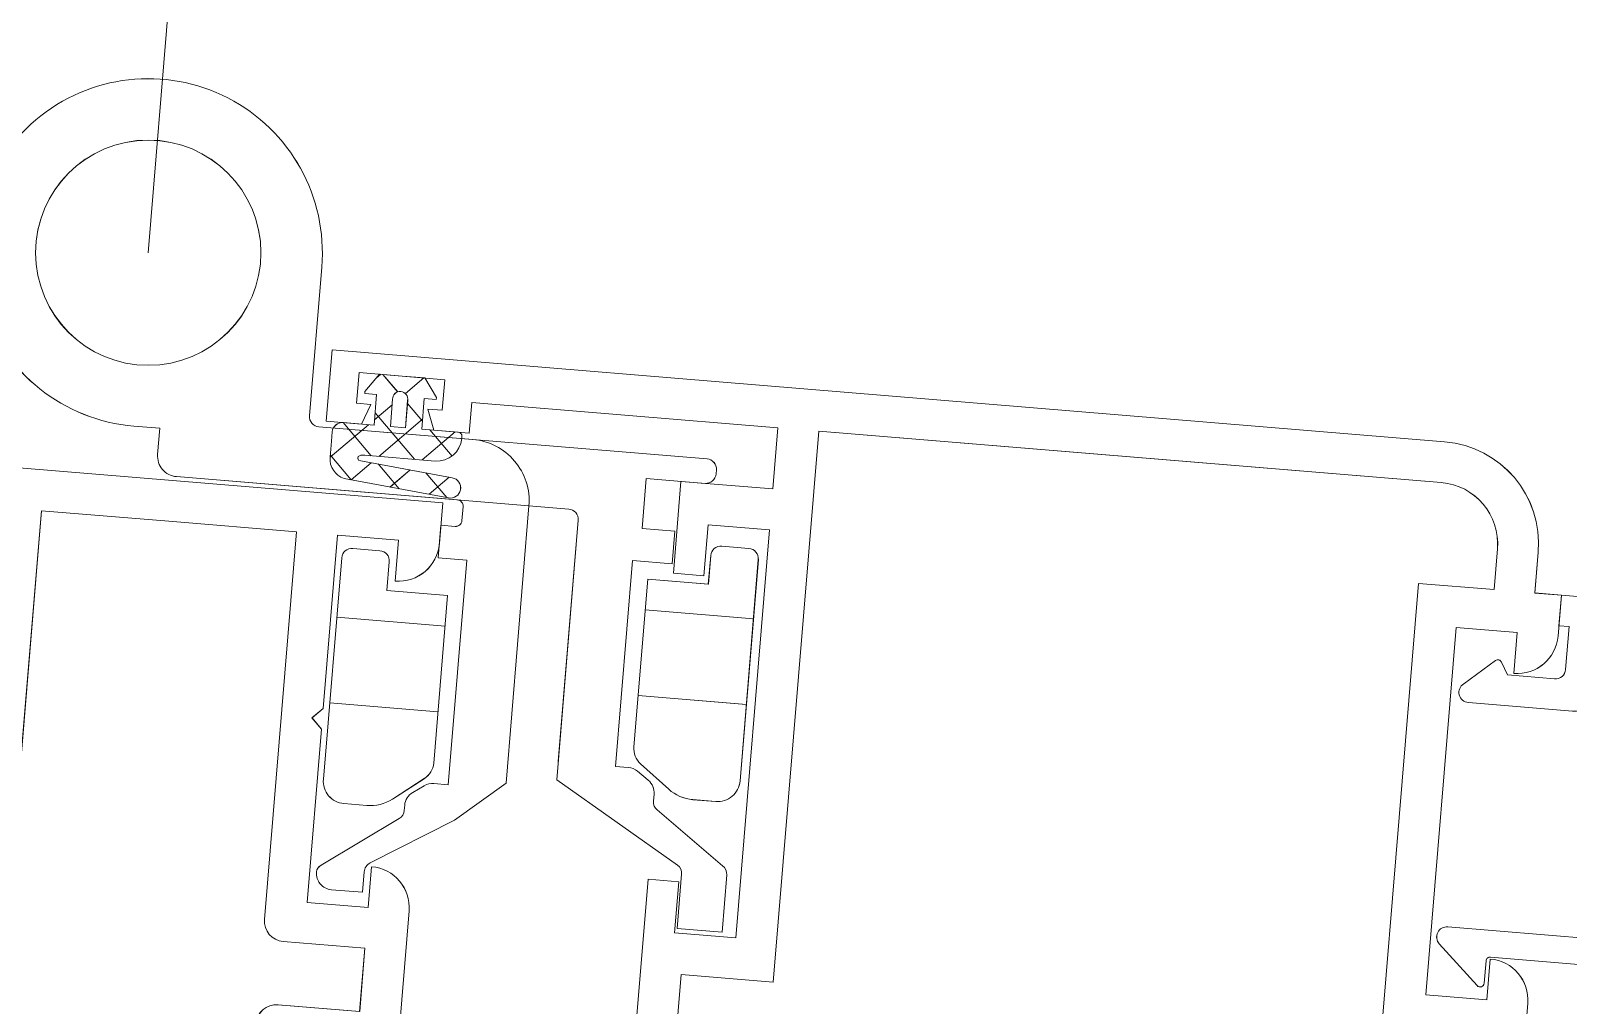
# Model space of a CAD drawing. Header units: millimetres. Extents: x 26282 to 30760, y 1404 to 4574.
# Drawn here: x 29318.77 to 29326.27, y 3493.82 to 3498.58 of the extents above; entities that cross this region are included whole.
import ezdxf

# ---------------------------------------------------------------- set-up
doc = ezdxf.new("R2010")
doc.units = ezdxf.units.MM
doc.header["$LTSCALE"] = 0.25
doc.layers.add('AB-DUV', color=4, linetype='Continuous', lineweight=50)
doc.layers.add('DOĞRAMA', color=30, linetype='Continuous', lineweight=20)

# ---------------------------------------------------------------- blocks, each defined once
blk = doc.blocks.new('CHD60E27', base_point=(-138.6, 7.85))
at = {"color": 1, "linetype": 'Continuous'}
blk.add_line((-80.6, 56.35), (-78.6, 56.35), dxfattribs=at)
at = {"color": 40, "linetype": 'Continuous'}
blk.add_lwpolyline([(-105.740408, 56.35), (-98.6, 56.35, -0.414213), (-96.599999, 54.350001), (-98.6, 54.35), (-98.6, 51.35), (-90.1, 51.35), (-89.6, 50.85), (-89.1, 51.35), (-80.6, 51.35), (-80.6, 54.35), (-82.6, 54.35, -0.414213), (-80.6, 56.35), (-78.6, 56.35), (-78.6, 56.35), (-78.6, 29.85)], format="xyb", dxfattribs=at)
blk.add_lwpolyline([(-80.6, 43.1), (-80.6, 49.35), (-99.6, 49.35, -0.414213), (-100.6, 50.35), (-100.6, 54.35), (-103.7, 54.35), (-103.7, 50.35, -0.414213), (-104.699999, 49.350001), (-113.2, 49.35), (-113.2, 36.85), (-104.7, 36.85, -0.414213), (-103.699999, 35.850001), (-103.7, 31.85), (-100.6, 31.85), (-100.6, 35.85, -0.414213), (-99.6, 36.85), (-80.6, 36.85), (-80.6, 43.1)], format="xyb", close=True, dxfattribs=at)
blk = doc.blocks.new('CHD60E28', base_point=(0, -82.8))
at = {"color": 1, "linetype": 'Continuous'}
blk.add_line((58, -22), (60, -22), dxfattribs=at)
at = {"color": 40, "linetype": 'Continuous'}
blk.add_lwpolyline([(38, -22), (40, -22, -0.414213), (42, -23.999999), (40, -24), (40, -27), (58, -27), (58, -24), (56, -24, -0.414213), (58, -21.999999), (60, -22), (60, -23.30168), (62, -23.30168, -0.414213), (67, -28.30168), (67, -28.30168), (67, -55.55084), (67, -82.8), (63.5, -82.8), (63.5, -81.073884), (64.5, -80.7), (64.5, -81.4), (66, -81.4), (66, -77.2), (64.5, -77.2), (64.5, -77.9), (63.5, -77.526115), (63.5, -75.8), (65, -75.8), (65, -60.8), (62, -60.8), (62, -65.3), (57.5, -65.3), (57.5, -63.8), (60, -63.8), (60, -60.8), (40, -60.8), (40, -63.8), (42.5, -63.8), (42.5, -65.3), (31.308076, -65.3)], format="xyb", dxfattribs=at)
blk.add_lwpolyline([(65, -43.55084), (65, -28.301681, 0.414213), (62, -25.301681), (60, -25.30168), (60, -29), (25.4, -29), (25.4, -58.8), (29.864701, -58.8), (32.462777, -63.3), (38, -63.3), (38, -58.8), (65, -58.8), (65, -43.55084)], format="xyb", close=True, dxfattribs=at)
blk = doc.blocks.new('CHD40D06', base_point=(-3.244644, -4.348007))
at = {"color": 1, "linetype": 'Continuous'}
for p, q in [((-3.233957, 1.502004), (-2.114244, 0.38229)), ((-3.143286, 0.615308), (-2.231326, 1.527269)), ((-1.5, 0.137274), (0, 1.637274)), ((-1.19341, 1.582777), (0, 0.389367)), ((-1.5, -1.984046), (0.484046, 0)), ((0.389367, 0), (1.189367, -0.8)), ((-2.94649, -1.309216), (-2.03453, -0.397255)), ((-1.5, -0.231953), (0.605442, -2.337395)), ((1.664749, -0.940617), (2.5, -0.105366)), ((-2.992329, -0.860945), (-1.872616, -1.980658)), ((1.710462, -1.321095), (2.5, -2.110633)), ((0.267971, -2.337395), (1.067971, -1.537395)), ((2.317869, -2.408817), (2.5, -2.226687)), ((-2.749694, -3.23374), (-1.837734, -2.32178)), ((-1.74264, -4.348007), (0, -2.605366)), ((-1.5, -2.353274), (-0.000027, -3.853246)), ((-2.750701, -3.223894), (-1.626587, -4.348007))]:
    blk.add_line(p, q, dxfattribs=at)
for points in [[(2.5, -0.0586), (2.5, -1.168698), (2.5, -2.278795), (1.60183, -2.919995), (1.5, -2.919995), (1.5, -2.337395), (0, -2.337395), (0, -3.848007, -0.414213), (-0.499999, -4.348007), (-0.943759, -4.348007), (-1.741907, -4.348007, -0.346314), (-2.714035, -3.582455), (-3.24205, 1.581145, -0.414213), (-2.795506, 2.129414, -0.414213), (-2.247237, 1.68287), (-1.7854, -2.833564), (-1.760746, -2.951964), (-1.679623, -2.98778), (-1.584181, -2.97584), (-1.510215, -2.854067), (-1.5, -2.668709), (-1.5, 0.781642, -0.414213), (-0.3, 1.981642), (-0.2, 1.981642, -0.414209), (0, 1.781645), (0, 0), (1.5, 0), (1.5, 0.5826), (1.60183, 0.5826), (2.5, -0.0586)], [(1.743245, -1.168703, 0.444305), (1.335038, -0.8), (0, -0.8), (0, -1.537395), (1.335028, -1.537395, 0.444305), (1.743245, -1.168703)]]:
    blk.add_lwpolyline(points, format="xyb", close=True, dxfattribs=at)
blk = doc.blocks.new('CHD10-3111', base_point=(3855.389827, -8975.811796))
at = {"color": 40, "linetype": 'Continuous'}
blk.add_lwpolyline([(3855.389827, -8949.111796), (3879.389827, -8949.111796), (3879.389827, -8971.111796), (3877.889827, -8971.111796), (3877.889827, -8970.611796), (3875.789827, -8970.611796, 0.414276), (3875.289827, -8971.111902), (3875.289827, -8973.411796), (3875.891113, -8973.764938, -0.44986), (3875.948899, -8974.058621), (3874.687602, -8975.51474, -0.717959), (3873.789827, -8975.211796), (3873.789827, -8970.111796, -0.414242), (3874.789923, -8969.111796), (3876.40713, -8969.111796, 0.409111), (3877.406977, -8968.129248), (3877.703866, -8951.120522, 0.419335), (3877.203942, -8950.611796), (3858.289827, -8950.611796, 0.414214), (3857.789827, -8951.111796), (3857.789827, -8954.510299, 0.096347), (3857.826278, -8954.697709), (3862.331086, -8965.847499, -0.096289), (3862.789827, -8968.20752), (3862.789827, -8975.311796, -0.679855), (3861.925103, -8975.653814), (3860.044019, -8973.648631, -0.65679), (3860.189935, -8973.311796), (3861.289827, -8973.311796, 0.414214), (3861.489827, -8973.111796), (3861.489827, -8968.20752, 0.096295), (3861.125704, -8966.334383), (3856.526235, -8954.950297, -0.096289), (3856.489827, -8954.762994), (3856.489827, -8952.011796), (3855.389827, -8952.011796), (3855.389827, -8949.111796)], format="xyb", close=True, dxfattribs=at)
blk = doc.blocks.new('MENT')
at = {"color": 0}
for p, q in [((-265.213, -279.997), (-259.91, -279.997)), ((-274.887, -281.591), (-280.189, -281.591)), ((-265.213, -284.197), (-259.91, -284.197)), ((-274.887, -285.791), (-280.189, -285.791))]:
    blk.add_line(p, q, dxfattribs=at)
for points in [[(-268.835, -287.734), (-268.835, -275.898, 0.414214), (-269.335, -275.398), (-288.559, -275.398, -0.414214), (-289.559, -274.398), (-289.559, -273.11), (-290.827, -273.11, -2.414214), (-282.327, -264.61), (-282.327, -271.898, 0.414214), (-281.827, -272.398), (-262.811, -272.398, -0.414214), (-262.311, -272.898), (-262.311, -273.098, -0.414214), (-262.811, -273.598), (-265.692, -273.598), (-265.692, -276.051), (-264.092, -276.051), (-264.092, -277.651), (-266.035, -277.651), (-266.035, -287.734), (-265.4, -287.734, -0.155219), (-264.937, -287.881), (-264.376, -288.279, -0.243349), (-264.038, -288.932), (-264.038, -289.281, 0.24151), (-263.83, -289.687), (-260.416, -292.139, -0.260953), (-260.177, -292.565), (-260.177, -295.378), (-262.377, -295.378), (-262.377, -292.71, 0.255186), (-262.607, -292.289), (-268.835, -288.621), (-268.835, -275.898)], [(-289.559, -273.11), (-290.827, -273.11), (-289.559, -273.11), (-289.559, -274.398, 0.414214), (-288.559, -275.398), (-274.788, -275.398, -0.414214), (-274.488, -275.698), (-274.488, -276.396, -0.414214), (-274.788, -276.696), (-275.488, -276.696), (-275.488, -278.296), (-274.088, -278.296), (-274.088, -289.298), (-274.795, -289.298, 0.155219), (-275.257, -289.445), (-275.79, -289.823, 0.243349), (-276.128, -290.476), (-276.128, -290.735, -0.24262), (-276.338, -291.143), (-279.958, -293.72, 0.212984), (-280.154, -294.078), (-280.154, -294.079, 0.414214), (-279.354, -294.879), (-277.832, -294.879), (-277.832, -293.879, -0.26051), (-277.571, -293.411), (-273.652, -291.001), (-271.286, -288.998), (-271.286, -275.398, 0.414214), (-274.286, -272.398), (-281.827, -272.398, -0.414214), (-282.327, -271.898), (-282.327, -264.61, 2.414214), (-290.827, -273.11)], [(-259.91, -277.089, 0.414214), (-260.41, -276.589), (-261.743, -276.589, 0.414214), (-262.243, -277.089), (-262.243, -278.497), (-265.213, -278.497), (-265.213, -286.713, 0.233693), (-264.82, -287.507), (-263.347, -288.633, 0.164588), (-262.132, -289.044), (-261.01, -289.044, 0.414214), (-259.91, -287.944)], [(-280.189, -278.684, -0.414214), (-279.689, -278.184), (-278.356, -278.184, -0.414214), (-277.856, -278.684), (-277.856, -280.091), (-274.887, -280.091), (-274.887, -288.307, -0.233693), (-275.28, -289.102), (-276.753, -290.227, -0.164588), (-277.967, -290.638), (-279.089, -290.638, -0.414214), (-280.189, -289.538)]]:
    blk.add_lwpolyline(points, format="xyb", close=True, dxfattribs=at)
blk.add_circle((-290.827, -264.61), 5.5, dxfattribs=at)
blk.add_circle((-290.827, -264.61), 5.5, dxfattribs=at)
blk = doc.blocks.new('A$C3DEF5641')
at = {"layer": 'DOĞRAMA', "color": 163}
blk.add_line((46.495, 122.913), (46.495, 527.501), dxfattribs=at)
blk.add_arc((46.495, 122.913), 404.588, 0, 90, dxfattribs=at)
at = {"layer": 'DOĞRAMA', "color": 163, "lineweight": 25}
blk.add_blockref('MENT', (337.322, 387.522), dxfattribs=at)
at = {"layer": 'DOĞRAMA', "color": 163, "xscale": -1, "rotation": 270}
for name, p in [('CHD60E28', (55.833, 51.924)), ('CHD40D06', (56.163, 112.181)), ('CHD60E27', (13.333, 51.924)), ('CHD10-3111', (111.933, 87.924))]:
    blk.add_blockref(name, p, dxfattribs=at)
blk = doc.blocks.new('A$C187D15ED')
at = {"layer": 'DOĞRAMA', "color": 163, "xscale": 0.1, "yscale": 0.1, "zscale": 0.1, "rotation": 355.2754398313509}
blk.add_blockref('A$C3DEF5641', (9743.2711, 3280.6018, -134.2241), dxfattribs=at)
blk.add_blockref('A$C3DEF5641', (9743.2711, 3280.6018, -134.2241), dxfattribs=at)

msp = doc.modelspace()

# ---------------------------------------------------------------- block references
at = {"layer": 'AB-DUV', "ltscale": 100}
msp.add_blockref('A$C187D15ED', (19570.4239, 205.0275, 5.1264), dxfattribs=at)

# ---------------------------------------------------------------- next in the draw order: linework, layer by layer
at = {"layer": 'DOĞRAMA', "color": 163}
msp.add_line((29319.3411, 3497.4959, -129.0977), (29322.6736, 3537.8172, -129.0977), dxfattribs=at)
at = {"layer": 'DOĞRAMA', "color": 1, "linetype": 'Continuous'}
for p, q in [((29320.4553, 3496.8852, -129.0977), (29320.4749, 3496.9018, -129.0977)), ((29320.4553, 3496.8852, -129.0977), (29320.4749, 3496.9018, -129.0977)), ((29320.5587, 3496.8157, -129.0977), (29320.4865, 3496.9009, -129.0977)), ((29320.5587, 3496.8157, -129.0977), (29320.4865, 3496.9009, -129.0977)), ((29320.5962, 3496.808, -129.0977), (29320.6863, 3496.8843, -129.0977)), ((29320.5962, 3496.808, -129.0977), (29320.6863, 3496.8843, -129.0977)), ((29320.6795, 3496.6731, -129.0977), (29320.6063, 3496.7594, -129.0977)), ((29320.6795, 3496.6731, -129.0977), (29320.6063, 3496.7594, -129.0977)), ((29320.4455, 3496.6803, -129.0977), (29320.5318, 3496.7534, -129.0977)), ((29320.4455, 3496.6803, -129.0977), (29320.5318, 3496.7534, -129.0977)), ((29320.6408, 3496.4867, -129.0977), (29320.4483, 3496.7139, -129.0977)), ((29320.6408, 3496.4867, -129.0977), (29320.4483, 3496.7139, -129.0977)), ((29320.4662, 3496.5012, -129.0977), (29320.6802, 3496.6826, -129.0977)), ((29320.4662, 3496.5012, -129.0977), (29320.6802, 3496.6826, -129.0977)), ((29320.2286, 3496.4965, -129.0977), (29320.4166, 3496.6558, -129.0977)), ((29320.2286, 3496.4965, -129.0977), (29320.4166, 3496.6558, -129.0977)), ((29320.4294, 3496.5042, -129.0977), (29320.2922, 3496.6661, -129.0977)), ((29320.4294, 3496.5042, -129.0977), (29320.2922, 3496.6661, -129.0977)), ((29320.6776, 3496.4837, -129.0977), (29320.8394, 3496.6208, -129.0977)), ((29320.6776, 3496.4837, -129.0977), (29320.8394, 3496.6208, -129.0977)), ((29320.8242, 3496.5024, -129.0977), (29320.7151, 3496.6311, -129.0977)), ((29320.8242, 3496.5024, -129.0977), (29320.7151, 3496.6311, -129.0977)), ((29320.3323, 3496.3867, -129.0977), (29320.2295, 3496.508, -129.0977)), ((29320.3323, 3496.3867, -129.0977), (29320.2295, 3496.508, -129.0977)), ((29320.3313, 3496.3869, -129.0977), (29320.4297, 3496.4703, -129.0977)), ((29320.3313, 3496.3869, -129.0977), (29320.4297, 3496.4703, -129.0977)), ((29320.5658, 3496.3432, -129.0977), (29320.4634, 3496.464, -129.0977)), ((29320.5658, 3496.3432, -129.0977), (29320.4634, 3496.464, -129.0977)), ((29320.5215, 3496.3515, -129.0977), (29320.6199, 3496.4348, -129.0977)), ((29320.5215, 3496.3515, -129.0977), (29320.6199, 3496.4348, -129.0977)), ((29320.7993, 3496.2997, -129.0977), (29320.6969, 3496.4205, -129.0977)), ((29320.7993, 3496.2997, -129.0977), (29320.6969, 3496.4205, -129.0977)), ((29320.7117, 3496.316, -129.0977), (29320.8101, 3496.3994, -129.0977)), ((29320.7117, 3496.316, -129.0977), (29320.8101, 3496.3994, -129.0977)), ((29320.7628, 3496.0751, -129.0977), (29320.7792, 3496.2744, -129.0977)), ((29320.7628, 3496.0751, -129.0977), (29320.7792, 3496.2744, -129.0977)), ((29326.2241, 3495.6237, -129.0977), (29326.2406, 3495.8231, -129.0977)), ((29326.2241, 3495.6237, -129.0977), (29326.2406, 3495.8231, -129.0977))]:
    msp.add_line(p, q, dxfattribs=at)
at = {"layer": 'DOĞRAMA', "color": 0}
for p, q in [((29320.7898, 3495.6722, -129.0977), (29320.2614, 3495.7159, -129.0977)), ((29320.7898, 3495.6722, -129.0977), (29320.2614, 3495.7159, -129.0977)), ((29321.7671, 3495.7514, -129.0977), (29322.2955, 3495.7078, -129.0977)), ((29321.7671, 3495.7514, -129.0977), (29322.2955, 3495.7078, -129.0977)), ((29321.7325, 3495.3329, -129.0977), (29322.2609, 3495.2892, -129.0977)), ((29321.7325, 3495.3329, -129.0977), (29322.2609, 3495.2892, -129.0977)), ((29320.7552, 3495.2537, -129.0977), (29320.2268, 3495.2973, -129.0977)), ((29320.7552, 3495.2537, -129.0977), (29320.2268, 3495.2973, -129.0977))]:
    msp.add_line(p, q, dxfattribs=at)
at = {"layer": 'DOĞRAMA', "color": 0, "elevation": -129.0977}
for points in [[(29321.3424, 3495.0101), (29321.4399, 3496.1897, 0.414214), (29321.3942, 3496.2437), (29319.4783, 3496.402, -0.414214), (29319.3869, 3496.5099), (29319.3975, 3496.6383), (29319.2711, 3496.6488, -2.414214), (29320.1882, 3497.4259), (29320.1282, 3496.6995, 0.414214), (29320.1739, 3496.6456), (29322.0691, 3496.4889, -0.414214), (29322.1148, 3496.435), (29322.1131, 3496.415, -0.414214), (29322.0592, 3496.3693), (29321.7721, 3496.3931), (29321.7519, 3496.1487), (29321.9113, 3496.1355), (29321.8981, 3495.976), (29321.7045, 3495.992), (29321.6214, 3494.9871), (29321.6847, 3494.9819, -0.155219), (29321.7296, 3494.9634), (29321.7823, 3494.9191, -0.243349), (29321.8106, 3494.8513), (29321.8077, 3494.8165, 0.24151), (29321.8251, 3494.7743), (29322.1451, 3494.5018, -0.260953), (29322.1654, 3494.4574), (29322.1423, 3494.1771), (29321.923, 3494.1952), (29321.945, 3494.4611, 0.255186), (29321.9256, 3494.5049), (29321.3351, 3494.9218), (29321.4399, 3496.1897)], [(29319.3975, 3496.6383), (29319.2711, 3496.6488), (29319.3975, 3496.6383), (29319.3869, 3496.5099, 0.414214), (29319.4783, 3496.402), (29320.8507, 3496.2886, -0.414214), (29320.8781, 3496.2562), (29320.8723, 3496.1867, -0.414214), (29320.84, 3496.1593), (29320.7702, 3496.165), (29320.757, 3496.0056), (29320.8965, 3495.994), (29320.8059, 3494.8975), (29320.7355, 3494.9034, 0.155219), (29320.6883, 3494.8925), (29320.632, 3494.8593, 0.243349), (29320.5929, 3494.797), (29320.5908, 3494.7711, -0.24262), (29320.5665, 3494.7323), (29320.1845, 3494.5052, 0.212984), (29320.162, 3494.4712), (29320.162, 3494.471, 0.414214), (29320.2351, 3494.3847), (29320.3868, 3494.3722), (29320.3951, 3494.4718, -0.26051), (29320.425, 3494.5164), (29320.8354, 3494.7243), (29321.0877, 3494.9044), (29321.1997, 3496.2598, 0.414214), (29320.9254, 3496.5834), (29320.1739, 3496.6456, -0.414214), (29320.1282, 3496.6995), (29320.1882, 3497.4259, 2.414214), (29319.2711, 3496.6488)], [(29321.3424, 3495.0101), (29321.4399, 3496.1897, 0.414214), (29321.3942, 3496.2437), (29319.4783, 3496.402, -0.414214), (29319.3869, 3496.5099), (29319.3975, 3496.6383), (29319.2711, 3496.6488, -2.414214), (29320.1882, 3497.4259), (29320.1282, 3496.6995, 0.414214), (29320.1739, 3496.6456), (29322.0691, 3496.4889, -0.414214), (29322.1148, 3496.435), (29322.1131, 3496.415, -0.414214), (29322.0592, 3496.3693), (29321.7721, 3496.3931), (29321.7519, 3496.1487), (29321.9113, 3496.1355), (29321.8981, 3495.976), (29321.7045, 3495.992), (29321.6214, 3494.9871), (29321.6847, 3494.9819, -0.155219), (29321.7296, 3494.9634), (29321.7823, 3494.9191, -0.243349), (29321.8106, 3494.8513), (29321.8077, 3494.8165, 0.24151), (29321.8251, 3494.7743), (29322.1451, 3494.5018, -0.260953), (29322.1654, 3494.4574), (29322.1423, 3494.1771), (29321.923, 3494.1952), (29321.945, 3494.4611, 0.255186), (29321.9256, 3494.5049), (29321.3351, 3494.9218), (29321.4399, 3496.1897)], [(29319.3975, 3496.6383), (29319.2711, 3496.6488), (29319.3975, 3496.6383), (29319.3869, 3496.5099, 0.414214), (29319.4783, 3496.402), (29320.8507, 3496.2886, -0.414214), (29320.8781, 3496.2562), (29320.8723, 3496.1867, -0.414214), (29320.84, 3496.1593), (29320.7702, 3496.165), (29320.757, 3496.0056), (29320.8965, 3495.994), (29320.8059, 3494.8975), (29320.7355, 3494.9034, 0.155219), (29320.6883, 3494.8925), (29320.632, 3494.8593, 0.243349), (29320.5929, 3494.797), (29320.5908, 3494.7711, -0.24262), (29320.5665, 3494.7323), (29320.1845, 3494.5052, 0.212984), (29320.162, 3494.4712), (29320.162, 3494.471, 0.414214), (29320.2351, 3494.3847), (29320.3868, 3494.3722), (29320.3951, 3494.4718, -0.26051), (29320.425, 3494.5164), (29320.8354, 3494.7243), (29321.0877, 3494.9044), (29321.1997, 3496.2598, 0.414214), (29320.9254, 3496.5834), (29320.1739, 3496.6456, -0.414214), (29320.1282, 3496.6995), (29320.1882, 3497.4259, 2.414214), (29319.2711, 3496.6488)], [(29320.2854, 3496.0057, -0.414214), (29320.3393, 3496.0514), (29320.4722, 3496.0404, -0.414214), (29320.5179, 3495.9864), (29320.5063, 3495.8462), (29320.8022, 3495.8217), (29320.7345, 3495.0029, -0.233693), (29320.6888, 3494.927), (29320.5327, 3494.8269, -0.164588), (29320.4083, 3494.796), (29320.2965, 3494.8052, -0.414214), (29320.196, 3494.9239)], [(29320.2854, 3496.0057, -0.414214), (29320.3393, 3496.0514), (29320.4722, 3496.0404, -0.414214), (29320.5179, 3495.9864), (29320.5063, 3495.8462), (29320.8022, 3495.8217), (29320.7345, 3495.0029, -0.233693), (29320.6888, 3494.927), (29320.5327, 3494.8269, -0.164588), (29320.4083, 3494.796), (29320.2965, 3494.8052, -0.414214), (29320.196, 3494.9239)], [(29322.3195, 3495.9975, 0.414214), (29322.2738, 3496.0515), (29322.1409, 3496.0625, 0.414214), (29322.087, 3496.0167), (29322.0754, 3495.8765), (29321.7795, 3495.9009), (29321.7118, 3495.0822, 0.233693), (29321.7444, 3494.9997), (29321.8819, 3494.8754, 0.164588), (29321.9996, 3494.8245), (29322.1114, 3494.8152, 0.414214), (29322.2301, 3494.9158)], [(29322.3195, 3495.9975, 0.414214), (29322.2738, 3496.0515), (29322.1409, 3496.0625, 0.414214), (29322.087, 3496.0167), (29322.0754, 3495.8765), (29321.7795, 3495.9009), (29321.7118, 3495.0822, 0.233693), (29321.7444, 3494.9997), (29321.8819, 3494.8754, 0.164588), (29321.9996, 3494.8245), (29322.1114, 3494.8152, 0.414214), (29322.2301, 3494.9158)]]:
    msp.add_lwpolyline(points, format="xyb", close=True, dxfattribs=at)
at = {"layer": 'DOĞRAMA', "color": 40, "linetype": 'Continuous', "elevation": -129.0977}
for points in [[(29326.0594, 3493.6305), (29326.0759, 3493.8299, 0.414213), (29325.893, 3494.0457), (29325.8766, 3493.8463), (29325.5776, 3493.871), (29325.7258, 3495.6649), (29326.0248, 3495.6402), (29326.0084, 3495.4409, 0.414213), (29326.2241, 3495.6237), (29326.2406, 3495.8231), (29326.1109, 3495.8338), (29326.1274, 3496.0331, 0.414213), (29325.6702, 3496.5726), (29325.6702, 3496.5726), (29322.9546, 3496.797), (29320.2389, 3497.0215), (29320.2101, 3496.6727), (29320.3821, 3496.6584), (29320.4276, 3496.755), (29320.3579, 3496.7608), (29320.3702, 3496.9103), (29320.7888, 3496.8757), (29320.7764, 3496.7262), (29320.7067, 3496.732), (29320.7357, 3496.6292), (29320.9077, 3496.615), (29320.9201, 3496.7645), (29322.415, 3496.6409), (29322.3903, 3496.342), (29321.9418, 3496.379), (29321.9047, 3495.9306), (29322.0542, 3495.9182), (29322.0748, 3496.1674), (29322.3738, 3496.1426), (29322.2091, 3494.1494), (29321.9101, 3494.1742), (29321.9307, 3494.4233), (29321.7812, 3494.4357), (29321.689, 3493.3203)], [(29326.0594, 3493.6305), (29326.0759, 3493.8299, 0.414213), (29325.893, 3494.0457), (29325.8766, 3493.8463), (29325.5776, 3493.871), (29325.7258, 3495.6649), (29326.0248, 3495.6402), (29326.0084, 3495.4409, 0.414213), (29326.2241, 3495.6237), (29326.2406, 3495.8231), (29326.1109, 3495.8338), (29326.1274, 3496.0331, 0.414213), (29325.6702, 3496.5726), (29325.6702, 3496.5726), (29322.9546, 3496.797), (29320.2389, 3497.0215), (29320.2101, 3496.6727), (29320.3821, 3496.6584), (29320.4276, 3496.755), (29320.3579, 3496.7608), (29320.3702, 3496.9103), (29320.7888, 3496.8757), (29320.7764, 3496.7262), (29320.7067, 3496.732), (29320.7357, 3496.6292), (29320.9077, 3496.615), (29320.9201, 3496.7645), (29322.415, 3496.6409), (29322.3903, 3496.342), (29321.9418, 3496.379), (29321.9047, 3495.9306), (29322.0542, 3495.9182), (29322.0748, 3496.1674), (29322.3738, 3496.1426), (29322.2091, 3494.1494), (29321.9101, 3494.1742), (29321.9307, 3494.4233), (29321.7812, 3494.4357), (29321.689, 3493.3203)], [(29320.5557, 3493.5696), (29320.6145, 3494.2812, 0.414213), (29320.4317, 3494.497), (29320.4152, 3494.2977), (29320.1162, 3494.3224), (29320.1862, 3495.1695), (29320.1405, 3495.2235), (29320.1945, 3495.2692), (29320.2645, 3496.1163), (29320.5634, 3496.0916), (29320.547, 3495.8923, 0.414213), (29320.7628, 3496.0751), (29320.7792, 3496.2744), (29320.7792, 3496.2744), (29318.1382, 3496.4927)], [(29320.5557, 3493.5696), (29320.6145, 3494.2812, 0.414213), (29320.4317, 3494.497), (29320.4152, 3494.2977), (29320.1162, 3494.3224), (29320.1862, 3495.1695), (29320.1405, 3495.2235), (29320.1945, 3495.2692), (29320.2645, 3496.1163), (29320.5634, 3496.0916), (29320.547, 3495.8923, 0.414213), (29320.7628, 3496.0751), (29320.7792, 3496.2744), (29320.7792, 3496.2744), (29318.1382, 3496.4927)], [(29328.4331, 3495.6419), (29326.2406, 3495.8231), (29326.2283, 3495.6736), (29326.2781, 3495.6695), (29326.2608, 3495.4602, -0.414276), (29326.2068, 3495.4145), (29325.9776, 3495.4334), (29325.9474, 3495.4962, 0.44986), (29325.9186, 3495.5044), (29325.7631, 3495.3907, 0.717959), (29325.7859, 3495.2987), (29326.2942, 3495.2567, 0.414242)], [(29328.4331, 3495.6419), (29326.2406, 3495.8231), (29326.2283, 3495.6736), (29326.2781, 3495.6695), (29326.2608, 3495.4602, -0.414276), (29326.2068, 3495.4145), (29325.9776, 3495.4334), (29325.9474, 3495.4962, 0.44986), (29325.9186, 3495.5044), (29325.7631, 3495.3907, 0.717959), (29325.7859, 3495.2987), (29326.2942, 3495.2567, 0.414242)], [(29326.3933, 3494.1448), (29325.6853, 3494.2033, 0.679855), (29325.6441, 3494.1199), (29325.8285, 3493.916, 0.65679), (29325.8632, 3493.9277), (29325.8723, 3494.0373, -0.414214), (29325.8939, 3494.0556), (29326.3826, 3494.0152, -0.096295)], [(29326.3933, 3494.1448), (29325.6853, 3494.2033, 0.679855), (29325.6441, 3494.1199), (29325.8285, 3493.916, 0.65679), (29325.8632, 3493.9277), (29325.8723, 3494.0373, -0.414214), (29325.8939, 3494.0556), (29326.3826, 3494.0152, -0.096295)]]:
    msp.add_lwpolyline(points, format="xyb", dxfattribs=at)
at = {"layer": 'DOĞRAMA', "color": 1, "linetype": 'Continuous', "elevation": -129.0977}
for points in [[(29320.691, 3496.884), (29320.5804, 3496.8931), (29320.4697, 3496.9022), (29320.3984, 3496.818), (29320.3976, 3496.8079), (29320.4557, 3496.8031), (29320.4433, 3496.6536), (29320.2928, 3496.666, 0.414213), (29320.2388, 3496.6203), (29320.2352, 3496.5761), (29320.2286, 3496.4965, 0.346314), (29320.2969, 3496.3934), (29320.8071, 3496.2982, 0.414213), (29320.8654, 3496.3382, 0.414213), (29320.8255, 3496.3965), (29320.3792, 3496.4797), (29320.3676, 3496.4832), (29320.3647, 3496.4915), (29320.3666, 3496.501), (29320.3794, 3496.5073), (29320.3979, 3496.5068), (29320.7418, 3496.4784, 0.414213), (29320.8713, 3496.5881), (29320.8721, 3496.5981, 0.414209), (29320.8538, 3496.6197), (29320.6763, 3496.6343), (29320.6886, 3496.7838), (29320.7467, 3496.779), (29320.7475, 3496.7892), (29320.691, 3496.884)], [(29320.691, 3496.884), (29320.5804, 3496.8931), (29320.4697, 3496.9022), (29320.3984, 3496.818), (29320.3976, 3496.8079), (29320.4557, 3496.8031), (29320.4433, 3496.6536), (29320.2928, 3496.666, 0.414213), (29320.2388, 3496.6203), (29320.2352, 3496.5761), (29320.2286, 3496.4965, 0.346314), (29320.2969, 3496.3934), (29320.8071, 3496.2982, 0.414213), (29320.8654, 3496.3382, 0.414213), (29320.8255, 3496.3965), (29320.3792, 3496.4797), (29320.3676, 3496.4832), (29320.3647, 3496.4915), (29320.3666, 3496.501), (29320.3794, 3496.5073), (29320.3979, 3496.5068), (29320.7418, 3496.4784, 0.414213), (29320.8713, 3496.5881), (29320.8721, 3496.5981, 0.414209), (29320.8538, 3496.6197), (29320.6763, 3496.6343), (29320.6886, 3496.7838), (29320.7467, 3496.779), (29320.7475, 3496.7892), (29320.691, 3496.884)], [(29320.5741, 3496.8177, -0.444305), (29320.6075, 3496.774), (29320.5965, 3496.6409), (29320.523, 3496.647), (29320.534, 3496.78, -0.444305), (29320.5741, 3496.8177)], [(29320.5741, 3496.8177, -0.444305), (29320.6075, 3496.774), (29320.5965, 3496.6409), (29320.523, 3496.647), (29320.534, 3496.78, -0.444305), (29320.5741, 3496.8177)]]:
    msp.add_lwpolyline(points, format="xyb", close=True, dxfattribs=at)
at = {"layer": 'DOĞRAMA', "color": 40, "linetype": 'Continuous', "elevation": -129.0977}
for points in [[(29324.134, 3496.4989), (29325.6538, 3496.3733, -0.414213), (29325.928, 3496.0496), (29325.9116, 3495.8503), (29325.543, 3495.8807), (29325.258, 3492.4325), (29322.2881, 3492.6779), (29322.3249, 3493.1229), (29321.8978, 3493.4189), (29321.9434, 3493.9707), (29322.3919, 3493.9337), (29322.6143, 3496.6245), (29324.134, 3496.4989)], [(29324.134, 3496.4989), (29325.6538, 3496.3733, -0.414213), (29325.928, 3496.0496), (29325.9116, 3495.8503), (29325.543, 3495.8807), (29325.258, 3492.4325), (29322.2881, 3492.6779), (29322.3249, 3493.1229), (29321.8978, 3493.4189), (29321.9434, 3493.9707), (29322.3919, 3493.9337), (29322.6143, 3496.6245), (29324.134, 3496.4989)], [(29319.4423, 3496.1842), (29320.0651, 3496.1328), (29319.9087, 3494.2392, 0.414213), (29320.0001, 3494.1313), (29320.3987, 3494.0984), (29320.3732, 3493.7894), (29319.9745, 3493.8224, 0.414213), (29319.8666, 3493.731), (29319.7966, 3492.8838), (29318.5509, 3492.9868), (29318.6209, 3493.8339, 0.414213), (29318.5295, 3493.9418), (29318.1308, 3493.9748), (29318.1564, 3494.2837), (29318.555, 3494.2508, 0.414213), (29318.6629, 3494.3422), (29318.8194, 3496.2357), (29319.4423, 3496.1842)], [(29319.4423, 3496.1842), (29320.0651, 3496.1328), (29319.9087, 3494.2392, 0.414213), (29320.0001, 3494.1313), (29320.3987, 3494.0984), (29320.3732, 3493.7894), (29319.9745, 3493.8224, 0.414213), (29319.8666, 3493.731), (29319.7966, 3492.8838), (29318.5509, 3492.9868), (29318.6209, 3493.8339, 0.414213), (29318.5295, 3493.9418), (29318.1308, 3493.9748), (29318.1564, 3494.2837), (29318.555, 3494.2508, 0.414213), (29318.6629, 3494.3422), (29318.8194, 3496.2357), (29319.4423, 3496.1842)]]:
    msp.add_lwpolyline(points, format="xyb", close=True, dxfattribs=at)
at = {"layer": 'DOĞRAMA', "color": 0}
msp.add_circle((29319.3411, 3497.4959, -129.0977), 0.55, dxfattribs=at)
msp.add_circle((29319.3411, 3497.4959, -129.0977), 0.55, dxfattribs=at)
msp.add_circle((29319.3411, 3497.4959, -129.0977), 0.55, dxfattribs=at)
msp.add_circle((29319.3411, 3497.4959, -129.0977), 0.55, dxfattribs=at)
at = {"layer": 'DOĞRAMA', "color": 163}
msp.add_arc((29319.3411, 3497.4959, -129.0977), 40.4588, 355.27544, 85.27544, dxfattribs=at)

doc.saveas('drawing.dxf')
